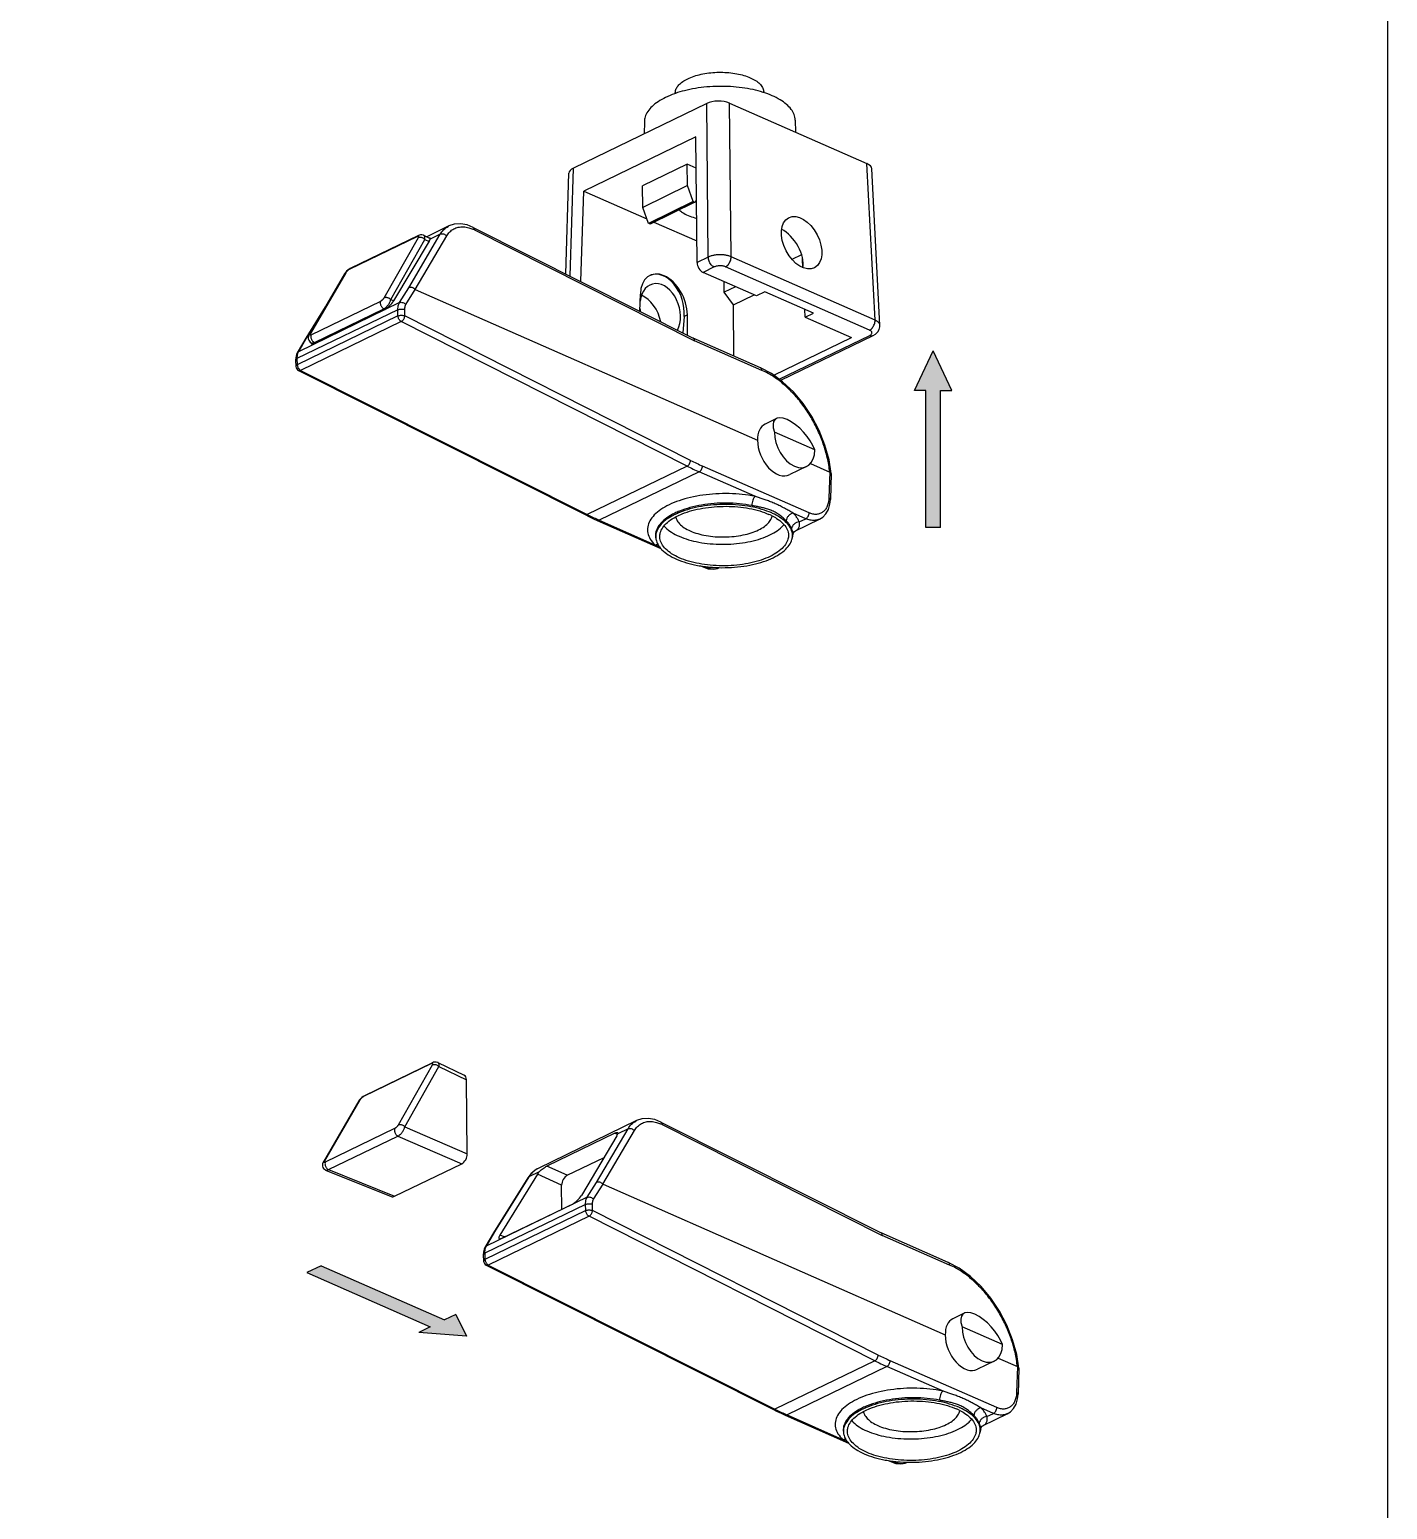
# Model space of a CAD drawing. Header units: millimetres. Extents: x 10368 to 13229, y -13270 to -11269.
# Drawn here: x 12951.6 to 13229.5, y -12902 to -12599 of the extents above; entities that cross this region are included whole.
import ezdxf

# ---------------------------------------------------------------- set-up
doc = ezdxf.new("R2010")
doc.units = ezdxf.units.MM

# ---------------------------------------------------------------- blocks, each defined once
blk = doc.blocks.new('u59')
for points in [[(-469.403, 600.466), (-467.071, 601.597), (-476.793, 602.37), (-474.651, 597.921), (-472.319, 599.052), (-447.084, 587.942), (-444.168, 589.356)], [(-568.497, 408.778), (-570.793, 408.778), (-570.793, 436.783), (-573.855, 436.783), (-573.855, 408.778), (-576.151, 408.778), (-572.324, 400.656)]]:
    blk.add_hatch(color=14).paths.add_polyline_path(points)
at = {"color": 7, "linetype": 'Continuous'}
for p, q in [((-564.221, 628.085), (-564.414, 627.992)), ((-563.89, 627.94), (-564.221, 628.085)), ((-563.133, 627.814), (-563.814, 628.113)), ((-542.006, 618.513), (-555.02, 624.242)), ((-582.044, 621.353), (-581.89, 622.169)), ((-542.414, 618.485), (-553.798, 623.497)), ((-582.588, 620.627), (-587.497, 618.246)), ((-583.337, 618.814), (-584.665, 618.169)), ((-584.665, 618.169), (-582.076, 617.03)), ((-582.35, 620.799), (-582.599, 620.622)), ((-562.858, 608.569), (-542.414, 618.485)), ((-585.344, 616.983), (-563.536, 607.383)), ((-560.386, 607.399), (-539.938, 617.317)), ((-481.292, 587.798), (-539.938, 617.317)), ((-480.875, 587.822), (-539.522, 617.341)), ((-589.87, 608.938), (-589.706, 614.212)), ((-589.571, 608.606), (-589.407, 613.871)), ((-574.243, 613.581), (-562.858, 608.569)), ((-584.807, 607.482), (-581.368, 609.15)), ((-589.87, 608.937), (-589.869, 608.91)), ((-585.603, 606.86), (-589.571, 608.606)), ((-561.101, 606.231), (-502.611, 576.637)), ((-560.386, 607.399), (-501.895, 577.805)), ((-586.511, 604.078), (-578.242, 600.438)), ((-504.759, 571.269), (-574.803, 602.105)), ((-469.403, 600.466), (-467.071, 601.597)), ((-444.168, 589.356), (-469.403, 600.466)), ((-578.677, 597.649), (-576.34, 598.783)), ((-474.651, 597.921), (-472.319, 599.052)), ((-447.084, 587.942), (-472.319, 599.052)), ((-577.624, 588.436), (-575.403, 587.251)), ((-575.693, 587.799), (-561.911, 581.731)), ((-501.895, 577.805), (-481.292, 587.798)), ((-447.084, 587.942), (-444.168, 589.356)), ((-575.403, 587.251), (-561.654, 581.198)), ((-501.215, 576.658), (-480.611, 586.651)), ((-501.2, 575.376), (-480.545, 585.394)), ((-480.545, 585.394), (-480.611, 586.651)), ((-480.267, 585.735), (-480.333, 586.992)), ((-480.281, 585.2), (-480.267, 585.735)), ((-516.863, 559.058), (-561.911, 581.731)), ((-501.543, 573.933), (-480.842, 583.973)), ((-484.068, 582.305), (-498.494, 575.309)), ((-491.329, 569.223), (-483.646, 581.687)), ((-484.591, 582.052), (-483.646, 581.687)), ((-482.589, 580.996), (-480.842, 583.973)), ((-482.353, 581.209), (-480.603, 584.192)), ((-516.619, 558.532), (-561.653, 581.198)), ((-489.603, 569.749), (-482.589, 580.996)), ((-489.377, 569.945), (-482.36, 581.197)), ((-482.36, 581.197), (-482.589, 580.996)), ((-482.353, 581.209), (-482.36, 581.197)), ((-502.611, 576.637), (-502.596, 575.354)), ((-501.215, 576.658), (-501.2, 575.376)), ((-496.349, 576.349), (-496.297, 571.453)), ((-507.62, 561.322), (-500.327, 573.597)), ((-502.843, 574.341), (-504.759, 571.269)), ((-501.543, 573.933), (-503.448, 570.879)), ((-462.103, 573.73), (-475.857, 567.059)), ((-448.598, 568.277), (-462.103, 573.73)), ((-447.994, 568.355), (-461.443, 573.784)), ((-504.74, 571.254), (-511.179, 560.276)), ((-503.448, 570.879), (-509.88, 559.914)), ((-496.297, 571.453), (-491.329, 569.223)), ((-491.693, 568.735), (-489.603, 569.749)), ((-490.082, 569.035), (-489.377, 569.945)), ((-489.603, 569.749), (-489.377, 569.945)), ((-511.647, 558.235), (-491.463, 568.025)), ((-507.198, 560.786), (-493.237, 567.558)), ((-497.427, 569.438), (-504.972, 565.779)), ((-497.427, 569.438), (-493.237, 567.558)), ((-491.466, 568.024), (-491.463, 568.025)), ((-462.802, 561.389), (-475.857, 567.059)), ((-448.598, 568.277), (-462.802, 561.389)), ((-447.958, 566.688), (-462.162, 559.8)), ((-454.779, 554.215), (-447.539, 566.651)), ((-464.203, 559.491), (-476.987, 565.044)), ((-476.987, 565.044), (-476.825, 549.866)), ((-455.014, 554.004), (-447.774, 566.44)), ((-509.88, 559.914), (-507.789, 560.928)), ((-507.75, 561.06), (-507.198, 560.786)), ((-464.203, 559.491), (-471.196, 547.175)), ((-462.885, 559.111), (-469.878, 546.795)), ((-469.866, 546.38), (-455.928, 553.14)), ((-469.679, 546.56), (-455.74, 553.321)), ((-455.929, 553.139), (-455.682, 553.281)), ((-455.175, 553.704), (-454.953, 553.959)), ((-454.953, 553.959), (-454.778, 554.217)), ((-471.196, 547.175), (-476.825, 549.866)), ((-470.947, 546.335), (-476.361, 548.923)), ((-525.812, 444.924), (-526.004, 444.83)), ((-525.481, 444.778), (-525.812, 444.924)), ((-524.724, 444.652), (-525.404, 444.952)), ((-503.597, 435.351), (-516.61, 441.08)), ((-504.004, 435.323), (-515.389, 440.335)), ((-544.178, 437.465), (-549.088, 435.084)), ((-543.941, 437.637), (-544.189, 437.46)), ((-543.635, 438.191), (-543.481, 439.008)), ((-546.934, 433.822), (-525.127, 424.221)), ((-544.927, 435.652), (-546.256, 435.008)), ((-546.256, 435.008), (-543.667, 433.868)), ((-524.449, 425.407), (-504.004, 435.323)), ((-521.976, 424.238), (-501.529, 434.155)), ((-442.882, 404.637), (-501.529, 434.155)), ((-442.466, 404.661), (-501.113, 434.179)), ((-551.461, 425.777), (-551.297, 431.05)), ((-551.161, 425.445), (-550.998, 430.709)), ((-535.833, 430.419), (-524.449, 425.407)), ((-551.461, 425.776), (-551.46, 425.749)), ((-547.193, 423.698), (-551.161, 425.445)), ((-546.397, 424.321), (-542.959, 425.988)), ((-521.976, 424.238), (-463.486, 394.644)), ((-522.692, 423.069), (-464.201, 393.475)), ((-548.102, 420.917), (-539.832, 417.276)), ((-466.35, 388.107), (-536.394, 418.944)), ((-540.268, 414.488), (-537.931, 415.621)), ((-541.131, 406.677), (-560.039, 397.506)), ((-540.833, 406.459), (-559.336, 397.484)), ((-539.713, 405.639), (-555.6, 397.934)), ((-539.214, 405.275), (-536.994, 404.09)), ((-537.283, 404.637), (-523.501, 398.57)), ((-536.994, 404.09), (-523.244, 398.036)), ((-463.486, 394.644), (-442.882, 404.637)), ((-462.805, 393.497), (-442.202, 403.49)), ((-442.136, 402.232), (-442.202, 403.49)), ((-441.858, 402.573), (-441.924, 403.83)), ((-531.502, 401.672), (-531.459, 391.213)), ((-463.134, 390.772), (-442.433, 400.812)), ((-462.791, 392.214), (-442.136, 402.232)), ((-444.18, 397.834), (-442.433, 400.812)), ((-443.944, 398.047), (-442.193, 401.031)), ((-441.872, 402.039), (-441.858, 402.573)), ((-546.132, 393.766), (-555.6, 397.934)), ((-478.453, 375.896), (-523.501, 398.57)), ((-478.21, 375.37), (-523.244, 398.037)), ((-522.034, 397.428), (-522.017, 393.276)), ((-521.371, 393.589), (-521.099, 396.957)), ((-445.659, 399.144), (-460.085, 392.147)), ((-445.706, 398.921), (-459.91, 392.032)), ((-445.066, 397.332), (-459.269, 390.443)), ((-452.121, 384.648), (-444.882, 397.084)), ((-451.886, 384.859), (-444.647, 397.295)), ((-447.934, 391.647), (-443.951, 398.035)), ((-446.481, 394.144), (-444.18, 397.834)), ((-445.706, 398.921), (-445.931, 399.012)), ((-445.101, 398.998), (-445.559, 399.183)), ((-443.951, 398.035), (-444.18, 397.834)), ((-443.944, 398.047), (-443.951, 398.035)), ((-561.428, 395.387), (-559.749, 363.353)), ((-560.43, 394.355), (-530.959, 381.381)), ((-560.43, 394.355), (-558.75, 362.307)), ((-559.301, 396.409), (-529.829, 383.434)), ((-546.132, 393.766), (-547.853, 392.932)), ((-547.853, 392.932), (-537.899, 388.549)), ((-546.132, 393.766), (-546.058, 392.141)), ((-531.459, 391.213), (-535.681, 389.165)), ((-531.459, 391.213), (-529.567, 388.635)), ((-522.017, 393.276), (-521.371, 393.589)), ((-512.317, 392.537), (-512.401, 389.043)), ((-464.434, 391.18), (-466.35, 388.107)), ((-464.201, 393.475), (-464.187, 392.193)), ((-462.805, 393.497), (-462.791, 392.214)), ((-459.91, 392.032), (-460.124, 392.125)), ((-537.899, 388.549), (-536.178, 389.384)), ((-536.178, 389.384), (-525.238, 384.568)), ((-531.903, 387.502), (-529.567, 388.635)), ((-529.567, 388.635), (-529.543, 386.463)), ((-466.33, 388.093), (-472.77, 377.115)), ((-469.211, 378.16), (-461.917, 390.435)), ((-461.311, 390.135), (-468.304, 377.818)), ((-459.992, 389.755), (-466.986, 377.438)), ((-463.134, 390.772), (-465.038, 387.717)), ((-461.311, 390.135), (-461.931, 390.404)), ((-500.248, 386.463), (-500.824, 367.959)), ((-498.023, 385.343), (-498.711, 363.23)), ((-497.141, 384.898), (-497.782, 364.275)), ((-465.038, 387.717), (-471.471, 376.753)), ((-452.06, 384.603), (-451.886, 384.86)), ((-545.67, 383.607), (-545.59, 381.843)), ((-545.611, 381.833), (-545.59, 381.843)), ((-545.394, 380.958), (-543.426, 381.913)), ((-527.502, 383.47), (-525.238, 384.568)), ((-526.305, 381.452), (-524.011, 382.565)), ((-524.011, 382.565), (-523.748, 356.84)), ((-466.974, 377.023), (-453.036, 383.784)), ((-466.787, 377.204), (-452.848, 383.964)), ((-453.037, 383.783), (-452.79, 383.925)), ((-452.283, 384.348), (-452.06, 384.603)), ((-530.959, 381.381), (-530.637, 349.931)), ((-526.305, 381.452), (-525.984, 350.002)), ((-515.16, 374.27), (-523.966, 378.147)), ((-473.238, 375.074), (-468.687, 377.281)), ((-471.471, 376.753), (-469.38, 377.767)), ((-468.055, 376.979), (-469.378, 377.611)), ((-468.304, 377.818), (-469.168, 378.232)), ((-514.47, 374.605), (-523.639, 370.158)), ((-514.189, 374.597), (-523.358, 370.15)), ((-523.219, 370.089), (-514.051, 374.536)), ((-514.189, 374.597), (-514.051, 374.536)), ((-514.051, 374.536), (-512.892, 371.266)), ((-500.824, 367.959), (-513.734, 373.643)), ((-523.358, 370.15), (-523.219, 370.089)), ((-523.219, 370.089), (-522.061, 366.819)), ((-522.061, 366.819), (-512.892, 371.266)), ((-512.892, 371.266), (-512.846, 366.888)), ((-523.748, 356.84), (-500.824, 367.959)), ((-522.061, 366.819), (-522.014, 362.441)), ((-522.014, 362.441), (-512.846, 366.888)), ((-530.637, 349.931), (-558.75, 362.307)), ((-525.984, 350.002), (-498.711, 363.23)), ((-523.813, 363.233), (-522.014, 362.441)), ((-544.091, 353.399), (-544.166, 355.887)), ((-513.222, 353.728), (-513.199, 356.203)), ((-537.651, 347.758), (-537.646, 347.637)), ((-519.54, 347.952), (-519.542, 347.83))]:
    blk.add_line(p, q, dxfattribs=at)
at = {"color": 7}
for p, q in [((-573.855, 436.783), (-570.793, 436.783)), ((-573.855, 436.783), (-573.855, 408.778)), ((-570.793, 436.783), (-570.793, 408.778)), ((-573.855, 408.778), (-576.151, 408.778)), ((-576.151, 408.778), (-572.324, 400.656)), ((-568.497, 408.778), (-572.324, 400.656)), ((-570.793, 408.778), (-568.497, 408.778))]:
    blk.add_line(p, q, dxfattribs=at)
at = {"color": 7, "linetype": 'Continuous'}
for points in [[(-563.814, 628.113), (-564.691, 628.406), (-565.714, 628.503), (-566.661, 628.326), (-567.017, 628.179)], [(-582.044, 621.353), (-582.102, 621.163), (-582.35, 620.799)], [(-587.497, 618.246), (-588.123, 617.851), (-588.789, 617.155), (-589.29, 616.259), (-589.602, 615.197), (-589.706, 614.212)], [(-539.522, 617.341), (-540.291, 617.72), (-541.224, 618.161), (-542.006, 618.513)], [(-589.869, 608.91), (-589.421, 606.136), (-588.581, 603.113), (-587.397, 600.134), (-585.898, 597.273), (-584.124, 594.606), (-582.119, 592.202), (-579.934, 590.125), (-577.624, 588.436)], [(-480.602, 584.193), (-480.438, 584.538), (-480.281, 585.2)], [(-491.466, 568.024), (-491.055, 568.248), (-490.082, 569.035)], [(-447.539, 566.652), (-447.441, 566.845), (-447.364, 567.073), (-447.33, 567.31), (-447.347, 567.559), (-447.423, 567.804), (-447.556, 568.026), (-447.738, 568.207), (-447.952, 568.337), (-447.994, 568.355)], [(-516.619, 558.532), (-515.359, 558.029), (-513.989, 557.787), (-512.698, 557.879), (-511.646, 558.236)], [(-455.682, 553.281), (-455.417, 553.48), (-455.175, 553.704)], [(-470.948, 546.336), (-470.877, 546.305), (-470.611, 546.238), (-470.336, 546.237), (-470.07, 546.297), (-469.866, 546.38)], [(-525.404, 444.952), (-526.282, 445.244), (-527.304, 445.341), (-528.252, 445.165), (-528.607, 445.018)], [(-543.635, 438.192), (-543.693, 438.002), (-543.941, 437.637)], [(-549.087, 435.084), (-549.714, 434.689), (-550.38, 433.994), (-550.881, 433.098), (-551.193, 432.035), (-551.297, 431.05)], [(-501.113, 434.179), (-501.882, 434.559), (-502.815, 434.999), (-503.597, 435.351)], [(-551.46, 425.749), (-551.012, 422.975), (-550.172, 419.952), (-548.987, 416.972), (-547.489, 414.112), (-545.715, 411.445), (-543.71, 409.041), (-541.524, 406.964), (-539.214, 405.275)], [(-442.193, 401.031), (-442.028, 401.377), (-441.872, 402.039)], [(-560.04, 397.505), (-560.538, 397.201), (-560.985, 396.764), (-561.273, 396.273), (-561.415, 395.746), (-561.428, 395.385)], [(-444.647, 397.295), (-444.549, 397.489), (-444.472, 397.717), (-444.438, 397.953), (-444.455, 398.202), (-444.531, 398.448), (-444.664, 398.67), (-444.846, 398.851), (-445.059, 398.98), (-445.102, 398.998)], [(-452.79, 383.925), (-452.525, 384.123), (-452.283, 384.348)], [(-468.056, 376.98), (-467.985, 376.949), (-467.719, 376.882), (-467.444, 376.881), (-467.178, 376.94), (-466.974, 377.023)], [(-478.21, 375.37), (-476.949, 374.867), (-475.579, 374.625), (-474.288, 374.718), (-473.237, 375.075)]]:
    blk.add_lwpolyline(points, dxfattribs=at)
at = {"color": 7}
blk.add_lwpolyline([(-474.651, 597.921), (-476.793, 602.37), (-467.071, 601.597)], dxfattribs=at)
at = {"color": 7, "linetype": 'Continuous'}
for centre, radius, start, end in [((-565.898, 625.891), 2.547, 109.93465, 115.93482), ((-563.104, 571.488), 51.35, 65.83705, 66.23838), ((-563.789, 569.978), 53.008, 63.25998, 65.83025), ((-571.819, 630.345), 14.584, 245.53458, 246.24122), ((-571.855, 629.254), 13.085, 243.83297, 246.26596), ((-583.857, 561.28), 50.382, 63.14978, 66.21381), ((-583.494, 561.75), 51.165, 63.15068, 66.21381), ((-481.319, 586.94), 0.987, 3.00181, 63.31885), ((-493.23, 571.675), 4.055, 295.83491, 298.98741), ((-493.475, 572.015), 4.475, 312.09782, 314.46614), ((-513.646, 565.442), 7.149, 243.26272, 246.62426), ((-527.489, 442.729), 2.547, 109.93465, 115.93482), ((-533.41, 447.184), 14.584, 245.53458, 246.24122), ((-533.446, 446.092), 13.085, 243.83297, 246.26596), ((-524.695, 388.326), 51.35, 65.83705, 66.23838), ((-525.379, 386.816), 53.008, 63.25998, 65.83025), ((-545.447, 378.119), 50.382, 63.14978, 66.21381), ((-545.085, 378.589), 51.165, 63.15068, 66.21381), ((-442.91, 403.779), 0.987, 3.00181, 63.31885), ((-475.237, 382.28), 7.149, 243.26272, 246.62426), ((-478.734, 355.961), 47.188, 162.74918, 163.09681), ((-531.134, 367.925), 21.199, 252.21858, 252.41254), ((-526.367, 367.627), 20.832, 289.03348, 289.5503)]:
    blk.add_arc(centre, radius, start, end, dxfattribs=at)
for centre, major_axis, ratio, start_param, end_param in [((-578.938, 603.926), (-2.369, 5.253), 0.6451748, -2.1932066, 0.018031), ((-582.376, 602.258), (-2.369, 5.253), 0.6451748, -2.1932066, 0.948386), ((-582.376, 602.258), (-3.969, 4.429), 0.4342243, 0.8066165, 3.9482091), ((-578.938, 603.926), (-2.651, 5.116), 0.6209843, -3.1579516, -2.2275966), ((-484.793, 581.13), (1.308, 1.243), 0.2899705, -0.8320788, 0.7380323), ((-499.181, 574.152), (1.285, 1.224), 0.2997695, 0.753123, 2.3232341), ((-462.088, 572.27), (0.664, 1.507), 0.6203557, 0.0191227, 0.6305548), ((-512.361, 558.286), (7.607, 12.979), 0.0596523, -0.0200488, 0.0069163), ((-497.444, 570.898), (0.663, 1.507), 0.6209408, -2.5108828, -0.9407718), ((-492.475, 568.668), (1.297, 1.209), 0.2910575, -1.2151889, -0.8142426), ((-475.841, 565.6), (0.663, 1.507), 0.6207158, 0.6306503, 2.2011421), ((-506.473, 561.878), (1.277, 1.192), 0.2997964, -3.9404057, -3.5394594), ((-475.679, 550.422), (0.664, 1.507), 0.6203557, -4.0815296, -3.1610239), ((-543.967, 419.096), (-2.369, 5.253), 0.6451748, -2.1932066, 0.948386), ((-540.529, 420.764), (-2.369, 5.253), 0.6451748, -2.1932066, 0.018031), ((-543.967, 419.096), (-3.969, 4.429), 0.4342243, 0.8066165, 3.9482091), ((-540.529, 420.764), (-2.651, 5.116), 0.6209843, -3.1579516, -2.2275966), ((-446.384, 397.969), (1.308, 1.243), 0.2899705, -0.380659, 0.7380323), ((-516.461, 392.55), (-1.633, 5.569), 0.6882625, 6.9053642, 10.4268661), ((-512.613, 394.416), (-2.369, 5.253), 0.6451748, 1.2396316, 2.5173972), ((-517.208, 391.264), (-2.756, 6.109), 0.6451748, 0.9658393, 4.0725254), ((-516.553, 391.582), (-1.899, 6.476), 0.6882625, 1.062939, 3.202389), ((-516.461, 392.55), (-1.633, 5.569), 0.6882625, -1.8663204, -1.7645361), ((-460.771, 390.991), (1.285, 1.224), 0.2997695, 0.753123, 2.3232341), ((-473.952, 375.125), (7.607, 12.979), 0.0596523, -0.0200488, 0.0069163), ((-541.552, 380.381), (-3.17, 4.849), 0.5620941, 6.8248665, 8.6215015), ((-540.785, 379.829), (-3.083, 5.95), 0.6209843, 0.9314493, 0.9765606), ((-525.193, 383.123), (-0.757, 1.462), 0.6209843, -2.2537765, -0.6568003), ((-468.064, 378.717), (1.277, 1.192), 0.2997964, -3.9404057, -3.5394594), ((-501.076, 364.27), (3.294, 0.035), 0.4620596, -0.77484, -0.01941), ((-556.455, 363.418), (3.294, 0.035), 0.4620596, -3.1222602, -2.3463215), ((-528.346, 351.043), (3.292, 0.035), 0.4626931, -2.3456146, -0.7755036)]:
    blk.add_ellipse(centre, major_axis=major_axis, ratio=ratio, start_param=start_param, end_param=end_param, dxfattribs=at)
blk.add_ellipse((-545.4, 378.514), major_axis=(-2.651, 5.116), ratio=0.6209843, dxfattribs=at)
for points, start_tangent, end_tangent in [([(-563.838, 627.94), (-564.956, 628.067), (-567.519, 628.193), (-570.096, 628.098), (-572.6, 627.786), (-574.945, 627.268), (-577.053, 626.56), (-578.851, 625.689), (-580.277, 624.682), (-581.284, 623.574), (-581.837, 622.403), (-581.89, 622.17)], (-0.9911504, 0.1327434), (-0.1827876, -0.9831524)), ([(-581.119, 621.554), (-581.021, 622.362), (-580.499, 623.466), (-579.554, 624.506), (-578.208, 625.456), (-576.52, 626.275), (-574.531, 626.942), (-572.329, 627.429), (-569.967, 627.723), (-567.547, 627.812), (-565.131, 627.694), (-562.819, 627.373), (-560.676, 626.858), (-558.784, 626.17)], (-0.0180971, 0.9998362), (0.9152321, -0.402927)), ([(-564.221, 628.085), (-565.125, 628.377), (-565.988, 628.443), (-566.766, 628.285)], (-0.915259, 0.402866), (-0.9400868, -0.3409352)), ([(-564.221, 628.085), (-563.961, 628.146), (-563.814, 628.113)], (0.8997557, 0.436394), (0.9180035, -0.3965724)), ([(-558.211, 626.448), (-560.222, 627.179), (-562.496, 627.725), (-563.838, 627.94)], (-0.9152321, 0.402927), (-0.9911504, 0.1327434)), ([(-558.784, 626.17), (-557.204, 625.33), (-555.989, 624.366), (-555.183, 623.314), (-554.81, 622.205), (-554.786, 621.835)], (0.9152321, -0.402927), (-0.001241, -0.9999992)), ([(-554.727, 623.944), (-555.242, 624.532), (-556.532, 625.555), (-558.211, 626.448)], (-0.6006822, 0.7994879), (-0.9152321, 0.402927)), ([(-582.046, 621.353), (-582.002, 620.883), (-581.756, 620.17)], (-0.2530424, -0.9674552), (0.3732209, -0.9277425)), ([(-581.89, 622.17), (-581.917, 621.209), (-581.522, 620.033), (-580.664, 618.914), (-579.374, 617.89), (-577.859, 617.071)], (-0.1827876, -0.9831524), (0.9101932, -0.4141838)), ([(-577.625, 617.51), (-578.702, 618.116), (-579.917, 619.08), (-580.723, 620.131), (-581.096, 621.241), (-581.119, 621.554)], (-0.8973003, 0.4414207), (-0.0180971, 0.9998362)), ([(-558.768, 621.777), (-560.654, 622.463), (-562.789, 622.976), (-565.094, 623.296), (-567.502, 623.414), (-569.914, 623.325), (-572.268, 623.032), (-574.463, 622.547), (-576.445, 621.882), (-578.127, 621.066), (-579.469, 620.119), (-580.174, 619.4)], (-0.9152321, 0.402927), (-0.6322652, -0.774752)), ([(-561.03, 620.68), (-562.545, 621.224), (-564.266, 621.62), (-566.127, 621.851), (-568.056, 621.909), (-569.98, 621.792), (-571.823, 621.504), (-573.517, 621.056), (-574.995, 620.465), (-576.2, 619.754), (-577.087, 618.951), (-577.62, 618.086), (-577.755, 617.596)], (-0.9152321, 0.402927), (-0.1579972, -0.9874396)), ([(-574.243, 613.581), (-571.674, 613.199), (-568.991, 613.028), (-566.277, 613.076), (-563.612, 613.339), (-561.077, 613.81), (-558.749, 614.475), (-556.696, 615.314), (-554.982, 616.302), (-553.657, 617.409), (-552.761, 618.602), (-552.321, 619.844), (-552.35, 621.1), (-552.848, 622.33), (-553.798, 623.497)], (0.9815122, -0.1913994), (-0.7206134, 0.6933371)), ([(-555.688, 619.663), (-555.981, 619.979), (-557.193, 620.939), (-558.768, 621.777)], (-0.6500641, 0.7598794), (-0.9152321, 0.402927)), ([(-554.786, 621.835), (-554.885, 621.083), (-555.407, 619.979), (-556.352, 618.939), (-557.698, 617.989), (-558.174, 617.727)], (-0.001241, -0.9999992), (-0.8866717, -0.4623994)), ([(-557.958, 617.279), (-557.055, 617.757), (-555.629, 618.764), (-554.622, 619.871), (-554.069, 621.042), (-553.989, 622.236), (-554.028, 622.465)], (0.9013553, 0.4330805), (-0.2070779, 0.9783244)), ([(-557.845, 617.046), (-557.004, 617.494), (-555.561, 618.518), (-554.549, 619.644), (-554.004, 620.834), (-553.945, 622.046), (-553.975, 622.215)], (0.898764, 0.4384327), (-0.2065827, 0.9784291)), ([(-553.798, 623.497), (-554.243, 623.748), (-554.674, 623.978), (-554.908, 624.098)], (-0.8631732, 0.5049079), (-0.8919133, 0.4522064)), ([(-554.028, 622.465), (-554.384, 623.413), (-554.727, 623.944)], (-0.2070779, 0.9783244), (-0.6006822, 0.7994879)), ([(-553.798, 623.497), (-554.308, 623.468), (-554.474, 623.501)], (-0.9748322, -0.2229398), (-0.9654135, 0.2607236)), ([(-587.497, 618.246), (-587.258, 618.348), (-586.448, 618.519), (-585.573, 618.459), (-584.665, 618.169)], (0.8994817, 0.4369585), (0.9152612, -0.4028609)), ([(-584.665, 618.169), (-584.924, 617.979), (-585.143, 617.688), (-585.29, 617.339), (-585.344, 616.983)], (-0.8997557, -0.436394), (-0.0098198, -0.9999518)), ([(-582.778, 620.522), (-583.18, 620.135), (-583.372, 619.553), (-583.337, 618.814)], (-0.8431191, -0.5377268), (0.160091, -0.9871023)), ([(-583.337, 618.814), (-582.784, 618.954), (-582.3, 619.253), (-581.943, 619.675), (-581.756, 620.17)], (0.9955997, 0.0937083), (0.1786233, 0.9839175)), ([(-583.337, 618.814), (-583.03, 618.202), (-582.608, 617.605), (-582.076, 617.03)], (0.373296, -0.9277123), (0.7206134, -0.6933371)), ([(-582.6, 620.622), (-582.778, 620.522)], (-0.8990907, -0.4377624), (-0.8431191, -0.5377268)), ([(-582.076, 617.03), (-581.569, 617.234), (-581.125, 617.59), (-580.797, 618.054), (-580.626, 618.57)], (0.9748322, 0.2229398), (0.1601279, 0.9870963)), ([(-581.756, 620.17), (-581.481, 619.621), (-581.103, 619.087), (-580.626, 618.57)], (0.373296, -0.9277123), (0.7206134, -0.6933371)), ([(-580.626, 618.57), (-580.324, 618.285), (-580.016, 618.008), (-579.693, 617.735), (-579.348, 617.467), (-578.982, 617.209), (-578.594, 616.966), (-578.184, 616.74), (-577.75, 616.534)], (0.7205999, -0.6933512), (0.9152301, -0.4029315)), ([(-558.064, 617.796), (-558.251, 618.384), (-558.841, 619.232), (-559.779, 620.007), (-561.03, 620.68)], (-0.175447, 0.9844889), (-0.9152321, 0.402927)), ([(-542.414, 618.485), (-542.154, 618.546), (-542.007, 618.512)], (0.8997557, 0.436394), (0.9179471, -0.3967029)), ([(-589.407, 613.871), (-589.303, 614.786), (-589.053, 615.599), (-588.668, 616.278), (-588.16, 616.796), (-587.55, 617.134), (-586.859, 617.28), (-586.114, 617.229), (-585.344, 616.983)], (0.0311929, 0.9995134), (0.9152912, -0.4027928)), ([(-582.076, 617.03), (-581.632, 616.771), (-581.2, 616.522), (-580.765, 616.278), (-580.318, 616.034), (-579.861, 615.794), (-579.393, 615.559), (-578.915, 615.33), (-578.425, 615.108)], (0.8631698, -0.5049137), (0.9152311, -0.4029293)), ([(-578.425, 615.108), (-577.466, 614.709), (-576.573, 614.371), (-575.742, 614.08), (-574.966, 613.819), (-574.243, 613.581)], (0.9152899, -0.4027956), (0.9496249, -0.3133888)), ([(-577.75, 616.534), (-576.867, 616.201), (-576.006, 615.961), (-575.173, 615.778), (-574.371, 615.624), (-573.603, 615.478)], (0.9153482, -0.4026631), (0.9815138, -0.1913913)), ([(-577.695, 616.998), (-575.684, 616.266), (-573.41, 615.72), (-570.949, 615.378), (-568.387, 615.253), (-565.81, 615.347), (-563.306, 615.659), (-560.961, 616.178), (-558.853, 616.885), (-557.958, 617.279)], (0.9152321, -0.402927), (0.9013553, 0.4330805)), ([(-558.174, 617.727), (-559.386, 617.17), (-561.375, 616.503), (-563.577, 616.016), (-565.939, 615.722), (-568.359, 615.633), (-570.775, 615.751), (-573.087, 616.073), (-575.229, 616.587), (-577.122, 617.276)], (-0.8866717, -0.4623994), (-0.9152321, 0.402927)), ([(-574.243, 613.581), (-574.017, 613.909), (-573.82, 614.374), (-573.677, 614.919), (-573.603, 615.478)], (0.6862958, 0.7273226), (0.0638551, 0.9979592)), ([(-573.603, 615.478), (-571.116, 615.117), (-568.519, 614.977), (-565.902, 615.063), (-563.357, 615.372), (-560.971, 615.894), (-558.829, 616.609), (-557.845, 617.046)], (0.9815122, -0.1913994), (0.898764, 0.4384327)), ([(-539.938, 617.317), (-539.681, 617.379), (-539.522, 617.34)], (0.8992611, 0.4374122), (0.8983084, -0.4393655)), ([(-589.706, 614.212), (-589.706, 614.198), (-589.626, 614.022), (-589.407, 613.871)], (-0.0486524, -0.9988158), (0.9039606, -0.4276158)), ([(-589.868, 608.91), (-589.856, 608.856)], (0.0935122, -0.9956181), (0.3366399, -0.9416334)), ([(-589.856, 608.856), (-589.757, 608.723), (-589.571, 608.606)], (0.3366399, -0.9416334), (0.9152269, -0.4029388)), ([(-589.569, 608.606), (-589.364, 607.126), (-589.071, 605.667), (-588.699, 604.241), (-588.252, 602.837), (-587.73, 601.449), (-587.134, 600.077), (-586.468, 598.731), (-585.735, 597.421), (-584.943, 596.154), (-584.094, 594.94), (-583.194, 593.785), (-582.25, 592.698), (-581.268, 591.686), (-580.252, 590.752), (-579.201, 589.898), (-578.12, 589.132), (-576.973, 588.436), (-575.693, 587.799)], (0.1054138, -0.9944284), (0.9152261, -0.4029407)), ([(-562.858, 608.569), (-563.116, 608.379), (-563.335, 608.088), (-563.482, 607.738), (-563.536, 607.383)], (-0.8997557, -0.436394), (-0.0098198, -0.9999518)), ([(-560.386, 607.399), (-560.647, 607.211), (-560.874, 606.923), (-561.033, 606.58), (-561.101, 606.231)], (-0.9002483, -0.4353769), (-0.0527568, -0.9986074)), ([(-575.693, 587.799), (-575.632, 587.499), (-575.479, 587.295), (-575.403, 587.252)], (0.0315088, -0.9995035), (0.9179469, -0.3967033)), ([(-481.292, 587.798), (-481.087, 587.859), (-480.902, 587.834), (-480.876, 587.823)], (0.8992611, 0.4374122), (0.8913043, -0.4534056)), ([(-480.611, 586.651), (-480.651, 586.924), (-480.749, 587.198), (-480.898, 587.449), (-481.085, 587.655), (-481.292, 587.798)], (-0.0315326, 0.9995027), (-0.8927637, 0.4505252)), ([(-480.662, 584.382), (-480.562, 584.861), (-480.545, 585.394)], (0.3015046, 0.9534647), (-0.0460055, 0.9989412)), ([(-480.611, 586.651), (-480.436, 586.774), (-480.343, 586.914), (-480.334, 586.992)], (0.8875082, 0.460792), (-0.0482166, 0.9988369)), ([(-480.545, 585.394), (-480.336, 585.552), (-480.267, 585.73), (-480.267, 585.735)], (0.8875082, 0.460792), (-0.0584425, 0.9982908)), ([(-561.911, 581.731), (-561.857, 581.434)], (0.0101951, -0.999948), (0.3773525, -0.9260697)), ([(-480.842, 583.973), (-480.662, 584.382)], (0.5094981, 0.8604718), (0.3015046, 0.9534647)), ([(-480.842, 583.973), (-480.621, 584.163), (-480.603, 584.192)], (0.8949786, 0.4461091), (0.5027691, 0.8644208)), ([(-561.857, 581.434), (-561.71, 581.233), (-561.653, 581.199)], (0.3773525, -0.9260697), (0.8979031, -0.4401932)), ([(-501.895, 577.805), (-502.103, 577.666), (-502.296, 577.457), (-502.456, 577.198), (-502.564, 576.916), (-502.611, 576.637)], (-0.9002483, -0.4353769), (-0.0527568, -0.9986074)), ([(-501.215, 576.658), (-501.458, 576.577), (-501.749, 576.531), (-502.06, 576.526), (-502.357, 576.562), (-502.611, 576.637)], (-0.9116133, -0.4110489), (-0.9260736, 0.3773429)), ([(-501.895, 577.805), (-501.688, 577.662), (-501.502, 577.456), (-501.353, 577.205), (-501.254, 576.931), (-501.215, 576.658)], (0.8927637, -0.4505252), (0.0315326, -0.9995027)), ([(-502.596, 575.354), (-502.621, 574.976), (-502.705, 574.633), (-502.843, 574.341)], (0.0109048, -0.9999405), (-0.5289226, -0.8486701)), ([(-501.543, 573.933), (-501.852, 573.865), (-502.209, 573.919), (-502.557, 574.086), (-502.843, 574.341)], (-0.9045869, -0.4262892), (-0.6407394, 0.7677584)), ([(-501.2, 575.376), (-501.517, 575.279), (-501.894, 575.241), (-502.273, 575.267), (-502.596, 575.354)], (-0.9116132, -0.411049), (-0.9260735, 0.3773431)), ([(-501.2, 575.376), (-501.233, 574.836), (-501.348, 574.349), (-501.543, 573.933)], (0.0170841, -0.9998541), (-0.5257126, -0.8506623)), ([(-504.74, 571.254), (-504.453, 571.009), (-504.107, 570.852), (-503.755, 570.806), (-503.448, 570.879)], (0.6566592, -0.7541874), (0.8997557, 0.436394)), ([(-490.34, 568.821), (-489.603, 569.749)], (0.7136791, 0.7004728), (0.5281007, 0.8491818)), ([(-491.693, 568.735), (-492.082, 568.345), (-492.502, 568.008), (-492.899, 567.743), (-493.237, 567.558)], (-0.6539658, -0.7565241), (-0.8997557, -0.436394)), ([(-491.265, 568.128), (-490.475, 568.694)], (0.8747243, 0.4846209), (0.7420472, 0.6703476)), ([(-447.994, 568.355), (-448.017, 568.363), (-448.189, 568.389), (-448.385, 568.36), (-448.598, 568.277)], (-0.9264941, 0.3763094), (-0.8962373, -0.4435749)), ([(-447.958, 566.688), (-447.889, 566.87), (-447.868, 567.088), (-447.896, 567.328), (-447.971, 567.572), (-448.088, 567.804), (-448.239, 568.008), (-448.413, 568.17), (-448.598, 568.277)], (0.4984779, 0.8669024), (-0.9223839, 0.3862743)), ([(-447.774, 566.44), (-447.729, 566.529), (-447.703, 566.605), (-447.699, 566.666), (-447.715, 566.709), (-447.751, 566.733), (-447.806, 566.738), (-447.875, 566.722), (-447.958, 566.688)], (0.5030704, 0.8642454), (-0.8998075, -0.4362872)), ([(-447.774, 566.44), (-447.616, 566.551), (-447.539, 566.651)], (0.9017069, 0.4323479), (0.5040923, 0.8636498)), ([(-507.724, 560.668), (-507.786, 560.728), (-507.789, 560.928)], (-0.8703719, 0.4923949), (0.1991368, 0.9799717)), ([(-507.198, 560.786), (-507.472, 560.675), (-507.676, 560.648), (-507.724, 560.668)], (-0.8997557, -0.436394), (-0.8703719, 0.4923949)), ([(-462.802, 561.389), (-463.029, 561.258), (-463.257, 561.081), (-463.478, 560.865), (-463.684, 560.615), (-463.867, 560.343), (-464.018, 560.056), (-464.132, 559.768), (-464.203, 559.491)], (-0.9031572, -0.4293099), (-0.1776605, -0.9840918)), ([(-462.162, 559.8), (-462.093, 559.981), (-462.071, 560.199), (-462.099, 560.439), (-462.174, 560.683), (-462.291, 560.915), (-462.442, 561.119), (-462.616, 561.281), (-462.802, 561.389)], (0.4984775, 0.8669026), (-0.9223837, 0.3862748)), ([(-516.619, 558.532), (-516.674, 558.566), (-516.816, 558.764), (-516.863, 559.058)], (-0.8982963, 0.4393902), (0.0115727, 0.999933)), ([(-511.179, 560.276), (-511.818, 559.444), (-512.622, 558.842), (-513.562, 558.495), (-514.608, 558.416), (-515.722, 558.607), (-516.483, 558.88)], (-0.5061145, -0.8624663), (-0.9181045, 0.3963385)), ([(-509.88, 559.914), (-510.593, 558.987), (-511.488, 558.317), (-511.646, 558.236)], (-0.5072665, -0.8617892), (-0.8999099, -0.4360759)), ([(-509.88, 559.914), (-510.19, 559.836), (-510.545, 559.878), (-510.892, 560.032), (-511.179, 560.276)], (-0.8949786, -0.446109), (-0.6568135, 0.7540531)), ([(-462.885, 559.111), (-463.087, 559.047), (-463.317, 559.037), (-463.561, 559.081), (-463.801, 559.176), (-464.02, 559.316), (-464.203, 559.491)], (-0.8978121, -0.4403787), (-0.6487997, 0.7609592)), ([(-462.162, 559.8), (-462.254, 559.748), (-462.354, 559.681), (-462.457, 559.601), (-462.559, 559.51), (-462.657, 559.411), (-462.746, 559.309), (-462.823, 559.208), (-462.885, 559.111)], (-0.8997122, -0.4364837), (-0.4938069, -0.8695716)), ([(-455.74, 553.321), (-455.853, 553.187), (-455.928, 553.14)], (-0.4984787, -0.866902), (-0.8996059, -0.4367026)), ([(-455.74, 553.321), (-455.648, 553.372), (-455.547, 553.439), (-455.444, 553.519), (-455.341, 553.61), (-455.243, 553.707), (-455.153, 553.809), (-455.075, 553.909), (-455.014, 554.004)], (0.8997143, 0.4364794), (0.5031713, 0.8641867)), ([(-455.014, 554.004), (-454.856, 554.114), (-454.779, 554.215)], (0.9017069, 0.4323478), (0.5040923, 0.8636498)), ([(-471.196, 547.175), (-471.225, 546.923), (-471.207, 546.704), (-471.144, 546.525), (-471.038, 546.394), (-470.948, 546.336)], (-0.1938969, -0.9810219), (0.9014195, -0.4329468)), ([(-469.878, 546.795), (-470.08, 546.731), (-470.311, 546.721), (-470.554, 546.765), (-470.794, 546.86), (-471.013, 547), (-471.196, 547.175)], (-0.8978121, -0.4403787), (-0.6487998, 0.7609592)), ([(-469.878, 546.795), (-469.92, 546.709), (-469.942, 546.635), (-469.944, 546.577), (-469.926, 546.536), (-469.888, 546.513), (-469.833, 546.51), (-469.762, 546.526), (-469.679, 546.56)], (-0.4937016, -0.8696314), (0.8998047, 0.4362929)), ([(-469.679, 546.56), (-469.792, 546.427), (-469.866, 546.38)], (-0.4984779, -0.8669024), (-0.8995396, -0.4368392)), ([(-525.429, 444.779), (-526.547, 444.906), (-529.109, 445.031), (-531.686, 444.936), (-534.19, 444.625), (-536.536, 444.106), (-538.644, 443.399), (-540.441, 442.527), (-541.868, 441.52), (-542.875, 440.412), (-543.428, 439.242), (-543.48, 439.008)], (-0.9911504, 0.1327434), (-0.1827876, -0.9831524)), ([(-542.71, 438.393), (-542.611, 439.201), (-542.09, 440.305), (-541.144, 441.345), (-539.798, 442.295), (-538.111, 443.113), (-536.122, 443.781), (-533.92, 444.267), (-531.558, 444.562), (-529.138, 444.651), (-526.722, 444.532), (-524.41, 444.211), (-522.267, 443.697), (-520.375, 443.008)], (-0.0180971, 0.9998362), (0.9152321, -0.402927)), ([(-525.812, 444.924), (-526.715, 445.215), (-527.579, 445.281), (-528.357, 445.124)], (-0.915259, 0.402866), (-0.9400868, -0.3409352)), ([(-525.812, 444.924), (-525.552, 444.985), (-525.405, 444.951)], (0.8997557, 0.436394), (0.9180035, -0.3965724)), ([(-519.802, 443.286), (-521.813, 444.018), (-524.087, 444.564), (-525.429, 444.779)], (-0.9152321, 0.402927), (-0.9911504, 0.1327434)), ([(-520.375, 443.008), (-518.795, 442.168), (-517.579, 441.204), (-516.773, 440.152), (-516.401, 439.043), (-516.377, 438.674)], (0.9152321, -0.402927), (-0.001241, -0.9999992)), ([(-516.318, 440.783), (-516.832, 441.37), (-518.123, 442.393), (-519.802, 443.286)], (-0.6006822, 0.7994879), (-0.9152321, 0.402927)), ([(-520.358, 438.615), (-522.244, 439.302), (-524.38, 439.814), (-526.685, 440.134), (-529.092, 440.252), (-531.505, 440.164), (-533.859, 439.87), (-536.054, 439.385), (-538.036, 438.72), (-539.718, 437.904), (-541.06, 436.957), (-541.764, 436.238)], (-0.9152321, 0.402927), (-0.6322652, -0.774752)), ([(-535.833, 430.419), (-533.265, 430.037), (-530.582, 429.867), (-527.867, 429.914), (-525.203, 430.177), (-522.668, 430.649), (-520.339, 431.314), (-518.287, 432.153), (-516.572, 433.141), (-515.247, 434.248), (-514.351, 435.44), (-513.911, 436.683), (-513.941, 437.938), (-514.439, 439.168), (-515.389, 440.335)], (0.9815122, -0.1913994), (-0.7206134, 0.6933371)), ([(-519.549, 434.118), (-518.646, 434.595), (-517.219, 435.602), (-516.213, 436.71), (-515.66, 437.881), (-515.579, 439.075), (-515.619, 439.304)], (0.9013553, 0.4330805), (-0.2070779, 0.9783244)), ([(-515.389, 440.335), (-515.833, 440.586), (-516.265, 440.817), (-516.499, 440.937)], (-0.8631732, 0.5049079), (-0.8919133, 0.4522064)), ([(-515.619, 439.304), (-515.975, 440.251), (-516.318, 440.783)], (-0.2070779, 0.9783244), (-0.6006822, 0.7994879)), ([(-515.389, 440.335), (-515.898, 440.307), (-516.065, 440.34)], (-0.9748322, -0.2229398), (-0.9654135, 0.2607236)), ([(-544.369, 437.361), (-544.77, 436.973), (-544.963, 436.391), (-544.928, 435.652)], (-0.8431191, -0.5377268), (0.160091, -0.9871023)), ([(-544.928, 435.652), (-544.375, 435.792), (-543.891, 436.092), (-543.534, 436.514), (-543.347, 437.008)], (0.9955997, 0.0937083), (0.1786233, 0.9839175)), ([(-544.191, 437.46), (-544.369, 437.361)], (-0.8990907, -0.4377624), (-0.8431191, -0.5377268)), ([(-543.637, 438.191), (-543.592, 437.722), (-543.347, 437.008)], (-0.2530424, -0.9674552), (0.3732209, -0.9277425)), ([(-543.48, 439.008), (-543.508, 438.048), (-543.113, 436.871), (-542.255, 435.752), (-540.965, 434.729), (-539.45, 433.91)], (-0.1827876, -0.9831524), (0.9101932, -0.4141838)), ([(-543.347, 437.008), (-543.072, 436.46), (-542.694, 435.925), (-542.217, 435.409)], (0.373296, -0.9277123), (0.7206134, -0.6933371)), ([(-539.216, 434.349), (-540.293, 434.954), (-541.508, 435.918), (-542.314, 436.97), (-542.687, 438.079), (-542.71, 438.393)], (-0.8973003, 0.4414207), (-0.0180971, 0.9998362)), ([(-522.62, 437.518), (-524.135, 438.063), (-525.856, 438.458), (-527.717, 438.69), (-529.647, 438.748), (-531.57, 438.63), (-533.414, 438.342), (-535.107, 437.894), (-536.585, 437.303), (-537.791, 436.593), (-538.677, 435.79), (-539.211, 434.925), (-539.345, 434.435)], (-0.9152321, 0.402927), (-0.1579972, -0.9874396)), ([(-519.654, 434.635), (-519.841, 435.222), (-520.431, 436.07), (-521.37, 436.845), (-522.62, 437.518)], (-0.175447, 0.9844889), (-0.9152321, 0.402927)), ([(-517.278, 436.501), (-517.572, 436.817), (-518.783, 437.778), (-520.358, 438.615)], (-0.6500641, 0.7598794), (-0.9152321, 0.402927)), ([(-516.377, 438.674), (-516.476, 437.922), (-516.998, 436.817), (-517.943, 435.777), (-519.289, 434.827), (-519.765, 434.565)], (-0.001241, -0.9999992), (-0.8866717, -0.4623994)), ([(-519.435, 433.884), (-518.595, 434.333), (-517.151, 435.356), (-516.14, 436.483), (-515.595, 437.672), (-515.535, 438.884), (-515.566, 439.054)], (0.898764, 0.4384327), (-0.2065827, 0.9784291)), ([(-550.998, 430.709), (-550.894, 431.625), (-550.644, 432.438), (-550.258, 433.116), (-549.751, 433.634), (-549.14, 433.973), (-548.45, 434.119), (-547.704, 434.068), (-546.934, 433.822)], (0.0311929, 0.9995134), (0.9152912, -0.4027928)), ([(-549.087, 435.084), (-548.849, 435.186), (-548.038, 435.358), (-547.163, 435.298), (-546.256, 435.008)], (0.8994817, 0.4369585), (0.9152612, -0.4028609)), ([(-546.256, 435.008), (-546.514, 434.818), (-546.733, 434.527), (-546.88, 434.178), (-546.934, 433.822)], (-0.8997557, -0.436394), (-0.0098198, -0.9999518)), ([(-544.927, 435.652), (-544.621, 435.041), (-544.199, 434.444), (-543.667, 433.868)], (0.373296, -0.9277123), (0.7206134, -0.6933371)), ([(-543.667, 433.868), (-543.16, 434.072), (-542.716, 434.428), (-542.388, 434.892), (-542.217, 435.409)], (0.9748322, 0.2229398), (0.1601279, 0.9870963)), ([(-543.667, 433.868), (-543.223, 433.609), (-542.791, 433.361), (-542.356, 433.116), (-541.909, 432.873), (-541.452, 432.633), (-540.984, 432.398), (-540.505, 432.169), (-540.015, 431.947)], (0.8631698, -0.5049137), (0.9152311, -0.4029293)), ([(-542.217, 435.409), (-541.914, 435.123), (-541.607, 434.846), (-541.284, 434.573), (-540.939, 434.306), (-540.572, 434.048), (-540.184, 433.804), (-539.774, 433.578), (-539.341, 433.372)], (0.7205999, -0.6933512), (0.9152301, -0.4029315)), ([(-539.341, 433.372), (-538.458, 433.039), (-537.597, 432.799), (-536.764, 432.616), (-535.961, 432.462), (-535.194, 432.317)], (0.9153482, -0.4026631), (0.9815138, -0.1913913)), ([(-539.286, 433.836), (-537.275, 433.104), (-535, 432.558), (-532.54, 432.217), (-529.978, 432.091), (-527.401, 432.186), (-524.897, 432.498), (-522.551, 433.016), (-520.444, 433.723), (-519.549, 434.118)], (0.9152321, -0.402927), (0.9013553, 0.4330805)), ([(-519.765, 434.565), (-520.977, 434.009), (-522.965, 433.342), (-525.168, 432.855), (-527.529, 432.561), (-529.95, 432.472), (-532.365, 432.59), (-534.678, 432.911), (-536.82, 433.425), (-538.712, 434.114)], (-0.8866717, -0.4623994), (-0.9152321, 0.402927)), ([(-535.194, 432.317), (-532.707, 431.956), (-530.11, 431.815), (-527.493, 431.901), (-524.948, 432.211), (-522.562, 432.732), (-520.42, 433.448), (-519.435, 433.884)], (0.9815122, -0.1913994), (0.898764, 0.4384327)), ([(-504.004, 435.323), (-503.745, 435.384), (-503.597, 435.351)], (0.8997557, 0.436394), (0.9179471, -0.3967029)), ([(-501.529, 434.155), (-501.272, 434.218), (-501.113, 434.178)], (0.8992611, 0.4374122), (0.8983084, -0.4393655)), ([(-551.297, 431.05), (-551.297, 431.037), (-551.216, 430.861), (-550.998, 430.709)], (-0.0486524, -0.9988158), (0.9039606, -0.4276158)), ([(-540.015, 431.947), (-539.056, 431.547), (-538.164, 431.21), (-537.333, 430.918), (-536.557, 430.658), (-535.833, 430.419)], (0.9152899, -0.4027956), (0.9496249, -0.3133888)), ([(-535.833, 430.419), (-535.608, 430.748), (-535.411, 431.212), (-535.267, 431.757), (-535.194, 432.317)], (0.6862958, 0.7273226), (0.0638551, 0.9979592)), ([(-551.459, 425.749), (-551.447, 425.694)], (0.0935122, -0.9956181), (0.3366399, -0.9416334)), ([(-551.447, 425.694), (-551.347, 425.562), (-551.161, 425.445)], (0.3366399, -0.9416334), (0.9152269, -0.4029388)), ([(-551.16, 425.444), (-550.955, 423.964), (-550.661, 422.506), (-550.29, 421.079), (-549.843, 419.675), (-549.321, 418.288), (-548.725, 416.916), (-548.058, 415.569), (-547.326, 414.259), (-546.533, 412.993), (-545.684, 411.779), (-544.785, 410.624), (-543.841, 409.537), (-542.859, 408.524), (-541.842, 407.59), (-540.792, 406.737), (-539.711, 405.97), (-538.563, 405.274), (-537.283, 404.637)], (0.1054138, -0.9944284), (0.9152261, -0.4029407)), ([(-524.449, 425.407), (-524.707, 425.217), (-524.926, 424.926), (-525.073, 424.577), (-525.127, 424.221)], (-0.8997557, -0.436394), (-0.0098198, -0.9999518)), ([(-521.976, 424.238), (-522.238, 424.049), (-522.465, 423.762), (-522.624, 423.418), (-522.692, 423.069)], (-0.9002483, -0.4353769), (-0.0527568, -0.9986074)), ([(-537.283, 404.637), (-537.222, 404.337), (-537.069, 404.134), (-536.994, 404.091)], (0.0315088, -0.9995035), (0.9179469, -0.3967033)), ([(-442.882, 404.637), (-442.678, 404.698), (-442.492, 404.673), (-442.467, 404.661)], (0.8992611, 0.4374122), (0.8913043, -0.4534056)), ([(-442.202, 403.49), (-442.241, 403.762), (-442.34, 404.036), (-442.489, 404.288), (-442.675, 404.494), (-442.882, 404.637)], (-0.0315326, 0.9995027), (-0.8927637, 0.4505252)), ([(-442.202, 403.49), (-442.026, 403.612), (-441.934, 403.752), (-441.925, 403.83)], (0.8875082, 0.460792), (-0.0482166, 0.9988369)), ([(-442.433, 400.812), (-442.253, 401.221)], (0.5094981, 0.8604718), (0.3015046, 0.9534647)), ([(-442.433, 400.812), (-442.212, 401.001), (-442.194, 401.031)], (0.8949786, 0.4461091), (0.5027691, 0.8644208)), ([(-442.253, 401.221), (-442.153, 401.7), (-442.136, 402.232)], (0.3015046, 0.9534647), (-0.0460055, 0.9989412)), ([(-442.136, 402.232), (-441.927, 402.391), (-441.858, 402.569), (-441.858, 402.573)], (0.8875082, 0.460792), (-0.0584425, 0.9982908)), ([(-559.336, 397.484), (-559.646, 397.57), (-559.934, 397.546), (-560.039, 397.506)], (-0.9152322, 0.4029269), (-0.8992064, -0.4375247)), ([(-559.336, 397.484), (-559.561, 397.348), (-559.716, 397.192), (-559.793, 397.025), (-559.787, 396.854), (-559.7, 396.689), (-559.535, 396.538), (-559.301, 396.409)], (-0.8996799, -0.4365503), (0.9151628, -0.4030844)), ([(-523.501, 398.57), (-523.447, 398.273)], (0.0101951, -0.999948), (0.3773525, -0.9260697)), ([(-523.447, 398.273), (-523.3, 398.072), (-523.243, 398.038)], (0.3773525, -0.9260697), (0.8979031, -0.4401932)), ([(-445.102, 398.998), (-445.125, 399.007), (-445.297, 399.033), (-445.493, 399.004), (-445.706, 398.921)], (-0.9264941, 0.3763094), (-0.8962373, -0.4435749)), ([(-445.066, 397.332), (-444.997, 397.514), (-444.976, 397.732), (-445.004, 397.971), (-445.079, 398.216), (-445.196, 398.448), (-445.346, 398.652), (-445.521, 398.813), (-445.706, 398.921)], (0.4984779, 0.8669024), (-0.9223839, 0.3862743)), ([(-444.882, 397.084), (-444.837, 397.172), (-444.811, 397.249), (-444.807, 397.31), (-444.823, 397.353), (-444.859, 397.377), (-444.913, 397.381), (-444.983, 397.366), (-445.066, 397.332)], (0.5030704, 0.8642454), (-0.8998075, -0.4362872)), ([(-444.882, 397.084), (-444.724, 397.194), (-444.647, 397.295)], (0.9017069, 0.4323479), (0.5040923, 0.8636498)), ([(-561.428, 395.385), (-561.403, 395.231), (-561.228, 394.904), (-560.898, 394.607), (-560.43, 394.355)], (0.0534072, -0.9985728), (0.9205001, -0.3907422)), ([(-559.301, 396.409), (-559.602, 396.211), (-559.88, 395.925), (-560.117, 395.57), (-560.295, 395.171), (-560.402, 394.756), (-560.431, 394.356)], (-0.8997557, -0.436394), (0.0315088, -0.9995035)), ([(-463.486, 394.644), (-463.693, 394.505), (-463.887, 394.296), (-464.046, 394.037), (-464.154, 393.755), (-464.201, 393.475)], (-0.9002483, -0.4353769), (-0.0527568, -0.9986074)), ([(-463.486, 394.644), (-463.279, 394.501), (-463.092, 394.295), (-462.943, 394.043), (-462.845, 393.769), (-462.805, 393.497)], (0.8927637, -0.4505252), (0.0315326, -0.9995027)), ([(-464.187, 392.193), (-464.212, 391.814), (-464.296, 391.471), (-464.434, 391.18)], (0.0109048, -0.9999405), (-0.5289226, -0.8486701)), ([(-463.134, 390.772), (-463.443, 390.704), (-463.8, 390.758), (-464.148, 390.925), (-464.434, 391.18)], (-0.9045869, -0.4262892), (-0.6407394, 0.7677584)), ([(-462.805, 393.497), (-463.048, 393.416), (-463.34, 393.37), (-463.651, 393.365), (-463.947, 393.401), (-464.201, 393.475)], (-0.9116133, -0.4110489), (-0.9260736, 0.3773429)), ([(-462.791, 392.214), (-463.108, 392.118), (-463.485, 392.08), (-463.864, 392.106), (-464.187, 392.193)], (-0.9116132, -0.411049), (-0.9260735, 0.3773431)), ([(-462.791, 392.214), (-462.824, 391.674), (-462.939, 391.187), (-463.134, 390.772)], (0.0170841, -0.9998541), (-0.5257126, -0.8506623)), ([(-459.91, 392.032), (-460.137, 391.901), (-460.365, 391.725), (-460.586, 391.508), (-460.792, 391.259), (-460.975, 390.986), (-461.126, 390.7), (-461.24, 390.412), (-461.311, 390.135)], (-0.9031572, -0.4293099), (-0.1776605, -0.9840918)), ([(-459.269, 390.443), (-459.201, 390.625), (-459.179, 390.843), (-459.207, 391.083), (-459.282, 391.327), (-459.399, 391.559), (-459.55, 391.763), (-459.724, 391.924), (-459.91, 392.032)], (0.4984775, 0.8669026), (-0.9223837, 0.3862748)), ([(-466.33, 388.093), (-466.043, 387.847), (-465.698, 387.69), (-465.345, 387.645), (-465.038, 387.717)], (0.6566592, -0.7541874), (0.8997557, 0.436394)), ([(-459.992, 389.755), (-460.194, 389.691), (-460.425, 389.681), (-460.669, 389.725), (-460.909, 389.82), (-461.128, 389.96), (-461.311, 390.135)], (-0.8978121, -0.4403787), (-0.6487997, 0.7609592)), ([(-459.269, 390.443), (-459.362, 390.392), (-459.462, 390.325), (-459.565, 390.244), (-459.667, 390.153), (-459.765, 390.055), (-459.854, 389.953), (-459.931, 389.851), (-459.992, 389.755)], (-0.8997122, -0.4364837), (-0.4938069, -0.8695716)), ([(-452.121, 384.648), (-451.964, 384.758), (-451.887, 384.859)], (0.9017069, 0.4323478), (0.5040923, 0.8636498)), ([(-529.829, 383.434), (-530.13, 383.236), (-530.408, 382.95), (-530.645, 382.595), (-530.823, 382.196), (-530.93, 381.781), (-530.959, 381.381)], (-0.8997557, -0.436394), (0.0315087, -0.9995035)), ([(-529.829, 383.434), (-529.538, 383.332), (-529.204, 383.263), (-528.843, 383.231), (-528.474, 383.237), (-528.116, 383.28), (-527.786, 383.359), (-527.502, 383.47)], (0.9153003, -0.4027721), (0.8998327, 0.4362351)), ([(-527.502, 383.47), (-527.191, 383.281), (-526.9, 383.004), (-526.651, 382.656), (-526.461, 382.263), (-526.343, 381.852), (-526.305, 381.452)], (0.9152321, -0.402927), (-0.0106497, -0.9999433)), ([(-452.848, 383.964), (-452.961, 383.831), (-453.036, 383.784)], (-0.4984787, -0.866902), (-0.8996059, -0.4367026)), ([(-452.848, 383.964), (-452.755, 384.015), (-452.655, 384.082), (-452.552, 384.162), (-452.449, 384.253), (-452.351, 384.351), (-452.261, 384.452), (-452.183, 384.553), (-452.121, 384.648)], (0.8997143, 0.4364794), (0.5031713, 0.8641867)), ([(-530.959, 381.381), (-530.375, 381.17), (-529.707, 381.027), (-528.986, 380.959), (-528.249, 380.971), (-527.533, 381.06), (-526.874, 381.223), (-526.305, 381.452)], (0.9098952, -0.4148381), (0.8939276, 0.4482113)), ([(-478.21, 375.371), (-478.265, 375.405), (-478.406, 375.602), (-478.453, 375.896)], (-0.8982963, 0.4393902), (0.0115727, 0.999933)), ([(-472.77, 377.115), (-473.409, 376.282), (-474.212, 375.68), (-475.153, 375.333), (-476.199, 375.254), (-477.313, 375.445), (-478.073, 375.718)], (-0.5061145, -0.8624663), (-0.9181045, 0.3963385)), ([(-471.471, 376.753), (-472.184, 375.826), (-473.079, 375.156), (-473.237, 375.074)], (-0.5072665, -0.8617892), (-0.8999099, -0.4360759)), ([(-471.471, 376.753), (-471.78, 376.675), (-472.136, 376.716), (-472.483, 376.871), (-472.77, 377.115)], (-0.8949786, -0.446109), (-0.6568135, 0.7540531)), ([(-469.314, 377.506), (-469.377, 377.566), (-469.38, 377.767)], (-0.8703719, 0.4923949), (0.1991368, 0.9799717)), ([(-469.146, 377.489), (-469.266, 377.487), (-469.314, 377.506)], (-0.9755638, -0.2197165), (-0.8703719, 0.4923949)), ([(-468.304, 377.818), (-468.333, 377.567), (-468.315, 377.348), (-468.252, 377.169), (-468.146, 377.038), (-468.056, 376.98)], (-0.1938969, -0.9810219), (0.9014195, -0.4329468)), ([(-466.986, 377.438), (-467.188, 377.374), (-467.418, 377.364), (-467.662, 377.408), (-467.902, 377.503), (-468.121, 377.643), (-468.304, 377.818)], (-0.8978121, -0.4403787), (-0.6487998, 0.7609592)), ([(-466.986, 377.438), (-467.028, 377.353), (-467.05, 377.279), (-467.052, 377.22), (-467.034, 377.179), (-466.996, 377.157), (-466.941, 377.154), (-466.87, 377.17), (-466.787, 377.204)], (-0.4937016, -0.8696314), (0.8998047, 0.4362929)), ([(-466.787, 377.204), (-466.899, 377.07), (-466.974, 377.024)], (-0.4984779, -0.8669024), (-0.8995396, -0.4368392)), ([(-522.164, 372.914), (-523.54, 373.415), (-523.914, 373.521)], (-0.9152321, 0.402927), (-0.9658065, 0.259264)), ([(-520.318, 371.778), (-521.015, 372.303), (-522.164, 372.914)], (-0.746519, 0.665364), (-0.9152321, 0.402927)), ([(-514.47, 374.605), (-514.461, 374.609), (-514.332, 374.632), (-514.189, 374.597)], (0.8989568, 0.4380373), (0.9152321, -0.402927)), ([(-523.639, 370.158), (-523.733, 370.083), (-523.8, 369.955)], (-0.8989568, -0.4380373), (-0.296559, -0.9550145)), ([(-523.358, 370.15), (-523.501, 370.185), (-523.63, 370.162), (-523.639, 370.158)], (-0.9152321, 0.402927), (-0.8989568, -0.4380373)), ([(-544.091, 353.399), (-543.864, 352.278), (-543.263, 351.198), (-542.302, 350.178), (-541.005, 349.243), (-539.405, 348.415)], (0.0301351, -0.9995458), (0.9152321, -0.402927)), ([(-519.396, 347.996), (-517.578, 348.751), (-516.033, 349.627), (-514.799, 350.601), (-513.906, 351.649), (-513.377, 352.747), (-513.222, 353.728)], (0.9423438, 0.3346464), (0.0100537, 0.9999495)), ([(-539.405, 348.415), (-537.608, 347.738)], (0.9152321, -0.402927), (0.9522276, -0.3053893)), ([(-534.898, 344.733), (-535.985, 345.311), (-536.82, 345.973), (-537.375, 346.697), (-537.63, 347.458), (-537.645, 347.637)], (-0.9152321, 0.402927), (-0.0375996, 0.9992929)), ([(-537.539, 347.717), (-535.455, 347.163), (-533.204, 346.769), (-530.84, 346.544), (-528.423, 346.493), (-526.011, 346.618), (-523.665, 346.916), (-521.442, 347.379), (-519.573, 347.933)], (0.9532559, -0.3021641), (0.945324, 0.3261328)), ([(-519.543, 347.83), (-519.611, 347.35), (-519.969, 346.593), (-520.62, 345.876), (-521.543, 345.224), (-522.706, 344.66), (-524.07, 344.203), (-525.588, 343.867), (-527.208, 343.665), (-528.876, 343.604), (-530.534, 343.685), (-532.125, 343.906), (-533.597, 344.26), (-534.898, 344.733)], (-0.0204578, -0.9997907), (-0.9152321, 0.402927))]:
    blk.add_spline(points, degree=3, dxfattribs=dict(at, start_tangent=start_tangent, end_tangent=end_tangent))
at = {"layer": 'Defpoints', "color": 2}
blk.add_lwpolyline([(-665.275, 940.793), (0, 940.793), (0, 0), (-665.275, 0)], close=True, dxfattribs=at)

msp = doc.modelspace()

# ---------------------------------------------------------------- block references
at = {"rotation": 180}
msp.add_blockref('u59', (12564.2, -12264.16), dxfattribs=at)

doc.saveas('drawing.dxf')
